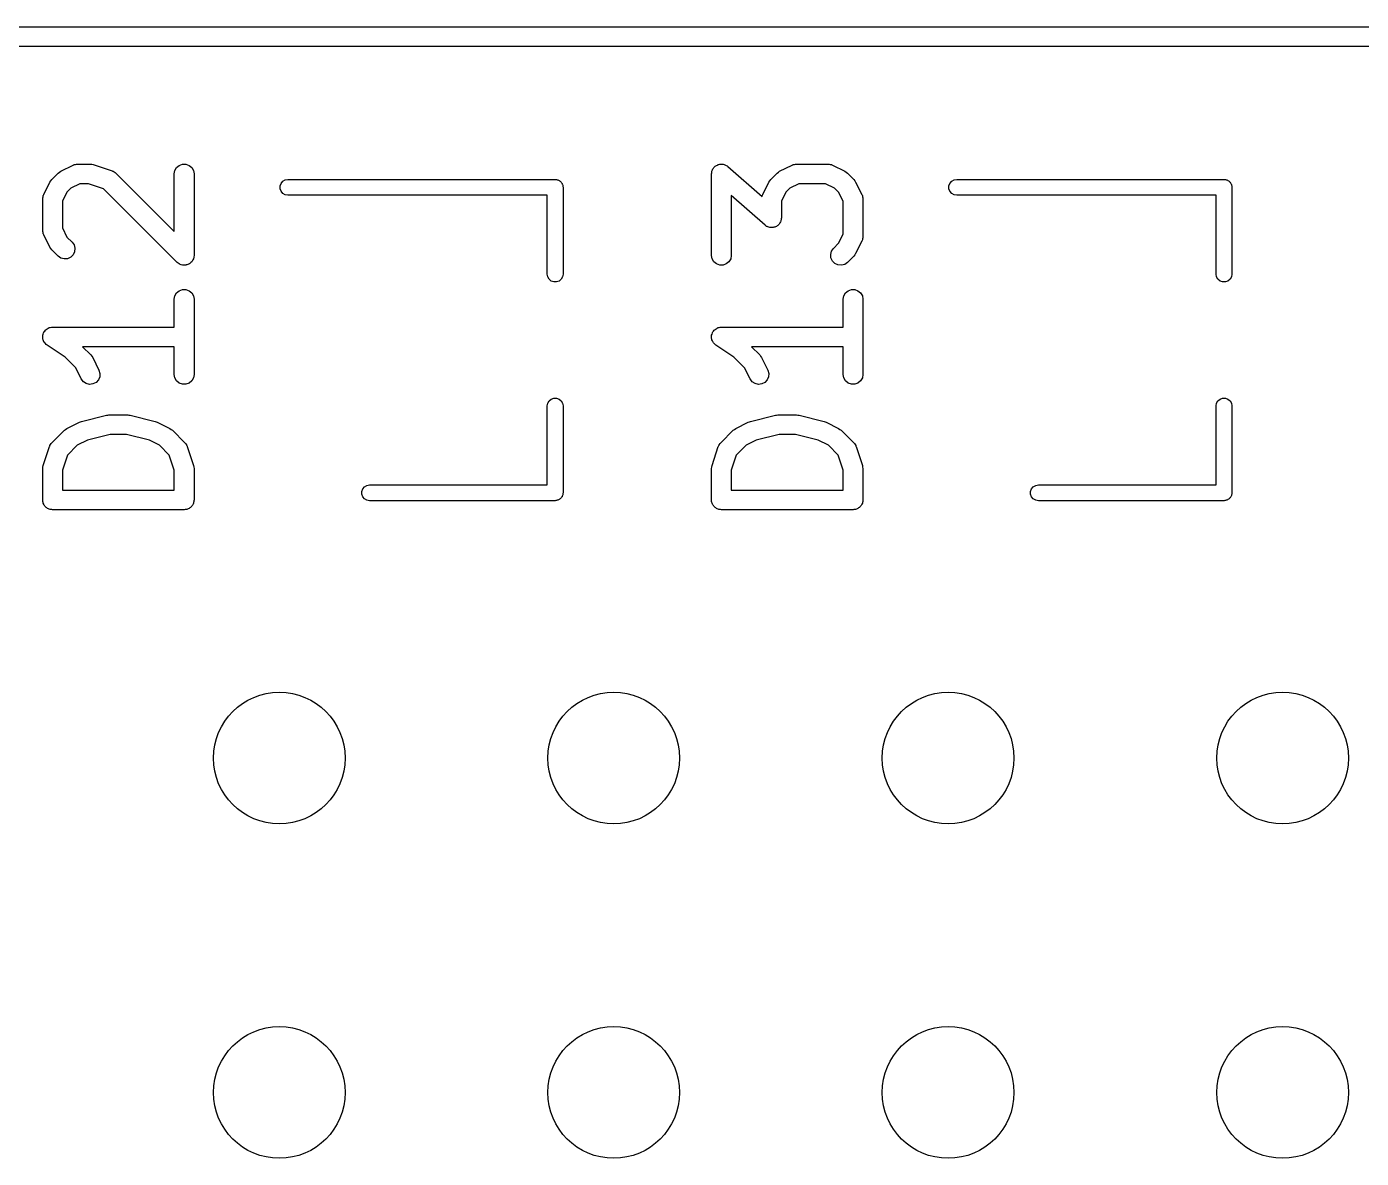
# Model space of a CAD drawing. Extents: x 25 to 125, y -131 to -25.
# Drawn here: x 88.79 to 98.93, y -33.52 to -24.93 of the extents above; entities that cross this region are included whole.
import ezdxf

# ---------------------------------------------------------------- set-up
doc = ezdxf.new("R2010")
doc.units = 0
doc.header["$MEASUREMENT"] = 0
doc.layers.add('BLACK', color=7, linetype='CONTINUOUS')

msp = doc.modelspace()

# ---------------------------------------------------------------- linework, layer by layer
at = {"layer": 'Black'}
for p, q in [((25, -24.925), (125, -24.925)), ((124.925, -25.075), (25.075, -25.075)), ((88.982, -26.0853), (89.0296, -26.0377)), ((89.0296, -26.0377), (89.0394, -26.0308)), ((89.0394, -26.0308), (89.0491, -26.0236)), ((89.0491, -26.0236), (89.1443, -25.976)), ((89.1443, -25.976), (89.1485, -25.9748)), ((89.1485, -25.9748), (89.1522, -25.9726)), ((89.1522, -25.9726), (89.1609, -25.9711)), ((89.1609, -25.9711), (89.1693, -25.9686)), ((89.1693, -25.9686), (89.1736, -25.9688)), ((89.1736, -25.9688), (89.1779, -25.9681)), ((89.1779, -25.9681), (89.2731, -25.9681)), ((89.2731, -25.9681), (89.2849, -25.9702)), ((89.2849, -25.9702), (89.2968, -25.9719)), ((89.2968, -25.9719), (89.4397, -26.0196)), ((89.4397, -26.0196), (89.4435, -26.0216)), ((89.4435, -26.0216), (89.4476, -26.0227)), ((89.4476, -26.0227), (89.4548, -26.0278)), ((89.4548, -26.0278), (89.4626, -26.032)), ((89.4626, -26.032), (89.4654, -26.0352)), ((89.4654, -26.0352), (89.469, -26.0377)), ((89.469, -26.0377), (89.9124, -26.4811)), ((89.9124, -26.0431), (89.9169, -26.0174)), ((89.9124, -26.4811), (89.9124, -26.0431)), ((89.9169, -26.0174), (89.9299, -25.9949)), ((89.9299, -25.9949), (89.9499, -25.9781)), ((89.9499, -25.9781), (89.9744, -25.9692)), ((89.9744, -25.9692), (90.0004, -25.9692)), ((90.0004, -25.9692), (90.0249, -25.9781)), ((90.0249, -25.9781), (90.0448, -25.9949)), ((90.0448, -25.9949), (90.0579, -26.0174)), ((90.0579, -26.0174), (90.0624, -26.0431)), ((90.0624, -26.0431), (90.0624, -26.6621)), ((93.9924, -26.0431), (93.9937, -26.0359)), ((93.9924, -26.6621), (93.9924, -26.0431)), ((93.9937, -26.0359), (93.9938, -26.0285)), ((93.9938, -26.0285), (93.9959, -26.0231)), ((93.9959, -26.0231), (93.9969, -26.0174)), ((93.9969, -26.0174), (94.0006, -26.0111)), ((94.0006, -26.0111), (94.0032, -26.0043)), ((94.0032, -26.0043), (94.007, -25.9999)), ((94.007, -25.9999), (94.0099, -25.9949)), ((94.0099, -25.9949), (94.0155, -25.9902)), ((94.0155, -25.9902), (94.0204, -25.9847)), ((94.0204, -25.9847), (94.0254, -25.9819)), ((94.0254, -25.9819), (94.0299, -25.9781)), ((94.0299, -25.9781), (94.0368, -25.9756)), ((94.0368, -25.9756), (94.0432, -25.9721)), ((94.0432, -25.9721), (94.0489, -25.9712)), ((94.0489, -25.9712), (94.0544, -25.9692)), ((94.0544, -25.9692), (94.0617, -25.9692)), ((94.0617, -25.9692), (94.0689, -25.9681)), ((94.0689, -25.9681), (94.0746, -25.9692)), ((94.0746, -25.9692), (94.0804, -25.9692)), ((94.0804, -25.9692), (94.0873, -25.9717)), ((94.0873, -25.9717), (94.0945, -25.9732)), ((94.0945, -25.9732), (94.0994, -25.9762)), ((94.0994, -25.9762), (94.1049, -25.9781)), ((94.1049, -25.9781), (94.1105, -25.9829)), ((94.1105, -25.9829), (94.1168, -25.9867)), ((94.1168, -25.9867), (94.3768, -26.2141)), ((94.4429, -26.0853), (94.4905, -26.0377)), ((94.4905, -26.0377), (94.5004, -26.0308)), ((94.5004, -26.0308), (94.51, -26.0236)), ((94.51, -26.0236), (94.6053, -25.976)), ((94.6053, -25.976), (94.6094, -25.9748)), ((94.6094, -25.9748), (94.6132, -25.9726)), ((94.6132, -25.9726), (94.6218, -25.9711)), ((94.6218, -25.9711), (94.6302, -25.9686)), ((94.6302, -25.9686), (94.6346, -25.9688)), ((94.6346, -25.9688), (94.6388, -25.9681)), ((94.6388, -25.9681), (94.8769, -25.9681)), ((94.8769, -25.9681), (94.8812, -25.9688)), ((94.8812, -25.9688), (94.8855, -25.9686)), ((94.8855, -25.9686), (94.8939, -25.9711)), ((94.8939, -25.9711), (94.9026, -25.9726)), ((94.9026, -25.9726), (94.9063, -25.9748)), ((94.9063, -25.9748), (94.9104, -25.976)), ((94.9104, -25.976), (95.0057, -26.0236)), ((95.0057, -26.0236), (95.0153, -26.0308)), ((95.0153, -26.0308), (95.0252, -26.0377)), ((95.0252, -26.0377), (95.0728, -26.0853)), ((88.9203, -26.2), (88.9679, -26.1048)), ((88.9679, -26.1048), (88.9751, -26.0951)), ((88.9751, -26.0951), (88.982, -26.0853)), ((89.127, -26.1524), (89.0966, -26.1828)), ((89.1956, -26.1181), (89.127, -26.1524)), ((89.2609, -26.1181), (89.1956, -26.1181)), ((89.3754, -26.1563), (89.2609, -26.1181)), ((90.7159, -26.1346), (90.723, -26.115)), ((90.7159, -26.1554), (90.7159, -26.1346)), ((90.723, -26.115), (90.7364, -26.099)), ((90.7364, -26.099), (90.7545, -26.0886)), ((90.7545, -26.0886), (90.775, -26.085)), ((90.775, -26.085), (92.805, -26.085)), ((92.805, -26.085), (92.8102, -26.0859)), ((92.8102, -26.0859), (92.8154, -26.0859)), ((92.8154, -26.0859), (92.8203, -26.0877)), ((92.8203, -26.0877), (92.8255, -26.0886)), ((92.8255, -26.0886), (92.8301, -26.0912)), ((92.8301, -26.0912), (92.835, -26.093)), ((92.835, -26.093), (92.839, -26.0964)), ((92.839, -26.0964), (92.8436, -26.099)), ((92.8436, -26.099), (92.8469, -26.1031)), ((92.8469, -26.1031), (92.851, -26.1064)), ((92.851, -26.1064), (92.8536, -26.111)), ((92.8536, -26.111), (92.857, -26.115)), ((92.857, -26.115), (92.8588, -26.1199)), ((92.8588, -26.1199), (92.8614, -26.1245)), ((92.8614, -26.1245), (92.8623, -26.1297)), ((92.8623, -26.1297), (92.8641, -26.1346)), ((92.8641, -26.1346), (92.8641, -26.1398)), ((92.8641, -26.1398), (92.865, -26.145)), ((92.865, -26.145), (92.865, -26.805)), ((94.3813, -26.2), (94.4289, -26.1048)), ((94.4289, -26.1048), (94.436, -26.0951)), ((94.436, -26.0951), (94.4429, -26.0853)), ((94.588, -26.1524), (94.5576, -26.1828)), ((94.6565, -26.1181), (94.588, -26.1524)), ((94.8592, -26.1181), (94.6565, -26.1181)), ((94.9277, -26.1524), (94.8592, -26.1181)), ((94.9581, -26.1828), (94.9277, -26.1524)), ((95.0728, -26.0853), (95.0797, -26.0951)), ((95.0797, -26.0951), (95.0868, -26.1048)), ((95.0868, -26.1048), (95.1345, -26.2)), ((95.7959, -26.1346), (95.803, -26.115)), ((95.7959, -26.1554), (95.7959, -26.1346)), ((95.803, -26.115), (95.8164, -26.099)), ((95.8164, -26.099), (95.8345, -26.0886)), ((95.8345, -26.0886), (95.855, -26.085)), ((95.855, -26.085), (97.885, -26.085)), ((97.885, -26.085), (97.8902, -26.0859)), ((97.8902, -26.0859), (97.8954, -26.0859)), ((97.8954, -26.0859), (97.9003, -26.0877)), ((97.9003, -26.0877), (97.9055, -26.0886)), ((97.9055, -26.0886), (97.9101, -26.0912)), ((97.9101, -26.0912), (97.915, -26.093)), ((97.915, -26.093), (97.919, -26.0964)), ((97.919, -26.0964), (97.9236, -26.099)), ((97.9236, -26.099), (97.9269, -26.1031)), ((97.9269, -26.1031), (97.931, -26.1064)), ((97.931, -26.1064), (97.9336, -26.111)), ((97.9336, -26.111), (97.937, -26.115)), ((97.937, -26.115), (97.9388, -26.1199)), ((97.9388, -26.1199), (97.9414, -26.1245)), ((97.9414, -26.1245), (97.9423, -26.1297)), ((97.9423, -26.1297), (97.9441, -26.1346)), ((97.9441, -26.1346), (97.9441, -26.1398)), ((97.9441, -26.1398), (97.945, -26.145)), ((97.945, -26.145), (97.945, -26.805)), ((88.9124, -26.2336), (88.9131, -26.2293)), ((88.9124, -26.4717), (88.9124, -26.2336)), ((88.9129, -26.225), (88.9154, -26.2166)), ((88.9131, -26.2293), (88.9129, -26.225)), ((88.9154, -26.2166), (88.9169, -26.2079)), ((88.9169, -26.2079), (88.9191, -26.2042)), ((88.9191, -26.2042), (88.9203, -26.2)), ((89.0966, -26.1828), (89.0624, -26.2513)), ((89.0624, -26.2513), (89.0624, -26.454)), ((89.9343, -26.7152), (89.3754, -26.1563)), ((90.723, -26.175), (90.7159, -26.1554)), ((90.7364, -26.191), (90.723, -26.175)), ((90.7545, -26.2014), (90.7364, -26.191)), ((90.775, -26.205), (90.7545, -26.2014)), ((92.745, -26.205), (90.775, -26.205)), ((92.745, -26.805), (92.745, -26.205)), ((94.3989, -26.4329), (94.1424, -26.2084)), ((94.1424, -26.2084), (94.1424, -26.6621)), ((94.3768, -26.2141), (94.3779, -26.2079)), ((94.3779, -26.2079), (94.38, -26.2042)), ((94.38, -26.2042), (94.3813, -26.2)), ((94.5576, -26.1828), (94.5233, -26.2513)), ((94.5233, -26.2513), (94.5233, -26.3764)), ((94.9924, -26.2513), (94.9581, -26.1828)), ((94.9924, -26.5016), (94.9924, -26.2513)), ((95.1345, -26.2), (95.1357, -26.2042)), ((95.1357, -26.2042), (95.1379, -26.2079)), ((95.1379, -26.2079), (95.1394, -26.2166)), ((95.1394, -26.2166), (95.1419, -26.225)), ((95.1419, -26.225), (95.1416, -26.2293)), ((95.1416, -26.2293), (95.1424, -26.2336)), ((95.1424, -26.2336), (95.1424, -26.5193)), ((95.803, -26.175), (95.7959, -26.1554)), ((95.8164, -26.191), (95.803, -26.175)), ((95.8345, -26.2014), (95.8164, -26.191)), ((95.855, -26.205), (95.8345, -26.2014)), ((97.825, -26.205), (95.855, -26.205)), ((97.825, -26.805), (97.825, -26.205)), ((89.0624, -26.454), (89.0966, -26.5225)), ((94.4052, -26.4367), (94.3989, -26.4329)), ((94.4108, -26.4414), (94.4052, -26.4367)), ((94.4163, -26.4434), (94.4108, -26.4414)), ((94.4212, -26.4464), (94.4163, -26.4434)), ((94.4284, -26.4478), (94.4212, -26.4464)), ((94.4353, -26.4503), (94.4284, -26.4478)), ((94.4411, -26.4503), (94.4353, -26.4503)), ((94.4468, -26.4514), (94.4411, -26.4503)), ((94.454, -26.4503), (94.4468, -26.4514)), ((94.4614, -26.4503), (94.454, -26.4503)), ((94.4668, -26.4483), (94.4614, -26.4503)), ((94.4725, -26.4474), (94.4668, -26.4483)), ((94.4789, -26.4439), (94.4725, -26.4474)), ((94.4858, -26.4414), (94.4789, -26.4439)), ((94.4903, -26.4377), (94.4858, -26.4414)), ((94.4953, -26.4349), (94.4903, -26.4377)), ((94.5002, -26.4293), (94.4953, -26.4349)), ((94.5058, -26.4246), (94.5002, -26.4293)), ((94.5087, -26.4196), (94.5058, -26.4246)), ((94.5125, -26.4153), (94.5087, -26.4196)), ((94.5151, -26.4084), (94.5125, -26.4153)), ((94.5188, -26.4021), (94.5151, -26.4084)), ((94.5198, -26.3964), (94.5188, -26.4021)), ((94.5219, -26.391), (94.5198, -26.3964)), ((94.5221, -26.3836), (94.5219, -26.391)), ((94.5233, -26.3764), (94.5221, -26.3836)), ((88.9131, -26.4759), (88.9124, -26.4717)), ((88.9129, -26.4802), (88.9131, -26.4759)), ((88.9154, -26.4887), (88.9129, -26.4802)), ((88.9169, -26.4973), (88.9154, -26.4887)), ((88.9191, -26.5011), (88.9169, -26.4973)), ((88.9203, -26.5052), (88.9191, -26.5011)), ((88.9679, -26.6004), (88.9203, -26.5052)), ((89.0966, -26.5225), (89.1357, -26.5615)), ((94.9581, -26.5701), (94.9924, -26.5016)), ((95.1345, -26.5528), (95.0868, -26.6481)), ((95.1357, -26.5487), (95.1345, -26.5528)), ((95.1379, -26.5449), (95.1357, -26.5487)), ((95.1394, -26.5363), (95.1379, -26.5449)), ((95.1419, -26.5279), (95.1394, -26.5363)), ((95.1424, -26.5193), (95.1416, -26.5235)), ((95.1416, -26.5235), (95.1419, -26.5279)), ((88.9751, -26.6101), (88.9679, -26.6004)), ((88.982, -26.6199), (88.9751, -26.6101)), ((89.0296, -26.6676), (88.982, -26.6199)), ((89.1441, -26.6575), (89.1256, -26.676)), ((89.1357, -26.5615), (89.1506, -26.5828)), ((89.1551, -26.6339), (89.1441, -26.6575)), ((89.1506, -26.5828), (89.1573, -26.608)), ((89.1573, -26.608), (89.1551, -26.6339)), ((94.8974, -26.6556), (94.9042, -26.6304)), ((94.8997, -26.6816), (94.8974, -26.6556)), ((94.9042, -26.6304), (94.9191, -26.6091)), ((94.9191, -26.6091), (94.9581, -26.5701)), ((95.0797, -26.6577), (95.0728, -26.6676)), ((95.0868, -26.6481), (95.0797, -26.6577)), ((89.0509, -26.6825), (89.0296, -26.6676)), ((89.0761, -26.6892), (89.0509, -26.6825)), ((89.102, -26.687), (89.0761, -26.6892)), ((89.1256, -26.676), (89.102, -26.687)), ((89.9424, -26.7208), (89.9343, -26.7152)), ((89.9499, -26.7271), (89.9424, -26.7208)), ((89.953, -26.7282), (89.9499, -26.7271)), ((89.9557, -26.7301), (89.953, -26.7282)), ((89.9652, -26.7327), (89.9557, -26.7301)), ((89.9744, -26.736), (89.9652, -26.7327)), ((89.9777, -26.736), (89.9744, -26.736)), ((89.9808, -26.7369), (89.9777, -26.736)), ((89.9906, -26.736), (89.9808, -26.7369)), ((90.0004, -26.736), (89.9906, -26.736)), ((90.0035, -26.7349), (90.0004, -26.736)), ((90.0068, -26.7346), (90.0035, -26.7349)), ((90.0157, -26.7304), (90.0068, -26.7346)), ((90.0249, -26.7271), (90.0157, -26.7304)), ((90.0274, -26.725), (90.0249, -26.7271)), ((90.0304, -26.7236), (90.0274, -26.725)), ((90.0373, -26.7166), (90.0304, -26.7236)), ((90.0448, -26.7104), (90.0373, -26.7166)), ((90.0465, -26.7075), (90.0448, -26.7104)), ((90.0488, -26.7052), (90.0465, -26.7075)), ((90.053, -26.6963), (90.0488, -26.7052)), ((90.0579, -26.6878), (90.053, -26.6963)), ((90.0584, -26.6845), (90.0579, -26.6878)), ((90.0598, -26.6816), (90.0584, -26.6845)), ((90.0607, -26.6718), (90.0598, -26.6816)), ((90.0624, -26.6621), (90.0607, -26.6718)), ((93.9969, -26.6878), (93.9924, -26.6621)), ((94.0099, -26.7104), (93.9969, -26.6878)), ((94.0299, -26.7271), (94.0099, -26.7104)), ((94.0544, -26.736), (94.0299, -26.7271)), ((94.0804, -26.736), (94.0544, -26.736)), ((94.1049, -26.7271), (94.0804, -26.736)), ((94.1248, -26.7104), (94.1049, -26.7271)), ((94.1379, -26.6878), (94.1248, -26.7104)), ((94.1424, -26.6621), (94.1379, -26.6878)), ((94.9107, -26.7052), (94.8997, -26.6816)), ((94.9291, -26.7236), (94.9107, -26.7052)), ((94.9527, -26.7346), (94.9291, -26.7236)), ((94.9787, -26.7369), (94.9527, -26.7346)), ((95.0038, -26.7301), (94.9787, -26.7369)), ((95.0252, -26.7152), (95.0038, -26.7301)), ((95.0728, -26.6676), (95.0252, -26.7152)), ((92.7486, -26.8255), (92.745, -26.805)), ((92.759, -26.8436), (92.7486, -26.8255)), ((92.775, -26.857), (92.759, -26.8436)), ((92.7946, -26.8641), (92.775, -26.857)), ((92.835, -26.857), (92.8154, -26.8641)), ((92.851, -26.8436), (92.835, -26.857)), ((92.8614, -26.8255), (92.851, -26.8436)), ((92.865, -26.805), (92.8614, -26.8255)), ((97.8286, -26.8255), (97.825, -26.805)), ((97.839, -26.8436), (97.8286, -26.8255)), ((97.855, -26.857), (97.839, -26.8436)), ((97.8746, -26.8641), (97.855, -26.857)), ((97.915, -26.857), (97.8954, -26.8641)), ((97.931, -26.8436), (97.915, -26.857)), ((97.9414, -26.8255), (97.931, -26.8436)), ((97.945, -26.805), (97.9414, -26.8255)), ((89.9169, -26.9698), (89.9299, -26.9473)), ((89.9299, -26.9473), (89.9499, -26.9305)), ((89.9499, -26.9305), (89.9744, -26.9216)), ((89.9744, -26.9216), (90.0004, -26.9216)), ((90.0004, -26.9216), (90.0249, -26.9305)), ((90.0249, -26.9305), (90.0448, -26.9473)), ((90.0448, -26.9473), (90.0579, -26.9698)), ((92.8154, -26.8641), (92.7946, -26.8641)), ((94.9969, -26.9698), (95.0099, -26.9473)), ((95.0099, -26.9473), (95.0299, -26.9305)), ((95.0299, -26.9305), (95.0544, -26.9216)), ((95.0544, -26.9216), (95.0804, -26.9216)), ((95.0804, -26.9216), (95.1049, -26.9305)), ((95.1049, -26.9305), (95.1248, -26.9473)), ((95.1248, -26.9473), (95.1379, -26.9698)), ((97.8954, -26.8641), (97.8746, -26.8641)), ((89.9124, -26.9955), (89.9169, -26.9698)), ((89.9124, -27.2062), (89.9124, -26.9955)), ((90.0579, -26.9698), (90.0624, -26.9955)), ((90.0624, -26.9955), (90.0624, -27.5669)), ((94.9924, -26.9955), (94.9969, -26.9698)), ((94.9924, -27.2062), (94.9924, -26.9955)), ((95.1379, -26.9698), (95.1424, -26.9955)), ((95.1424, -26.9955), (95.1424, -27.5669)), ((88.9135, -27.2682), (88.9166, -27.2598)), ((88.9166, -27.2598), (88.9187, -27.2511)), ((88.9187, -27.2511), (88.921, -27.2476)), ((88.921, -27.2476), (88.9224, -27.2437)), ((88.9224, -27.2437), (88.9282, -27.2368)), ((88.9282, -27.2368), (88.9331, -27.2294)), ((88.9331, -27.2294), (88.9365, -27.2269)), ((88.9365, -27.2269), (88.9392, -27.2237)), ((88.9392, -27.2237), (88.9469, -27.2193)), ((88.9469, -27.2193), (88.9541, -27.214)), ((88.9541, -27.214), (88.9581, -27.2128)), ((88.9581, -27.2128), (88.9617, -27.2107)), ((88.9617, -27.2107), (88.9705, -27.2092)), ((88.9705, -27.2092), (88.9791, -27.2066)), ((88.9791, -27.2066), (88.9833, -27.2069)), ((88.9833, -27.2069), (88.9874, -27.2062)), ((88.9874, -27.2062), (89.9124, -27.2062)), ((93.9935, -27.2682), (93.9966, -27.2598)), ((93.9966, -27.2598), (93.9987, -27.2511)), ((93.9987, -27.2511), (94.001, -27.2476)), ((94.001, -27.2476), (94.0024, -27.2437)), ((94.0024, -27.2437), (94.0082, -27.2368)), ((94.0082, -27.2368), (94.0131, -27.2294)), ((94.0131, -27.2294), (94.0165, -27.2269)), ((94.0165, -27.2269), (94.0192, -27.2237)), ((94.0192, -27.2237), (94.0269, -27.2193)), ((94.0269, -27.2193), (94.0341, -27.214)), ((94.0341, -27.214), (94.0381, -27.2128)), ((94.0381, -27.2128), (94.0417, -27.2107)), ((94.0417, -27.2107), (94.0505, -27.2092)), ((94.0505, -27.2092), (94.0591, -27.2066)), ((94.0591, -27.2066), (94.0633, -27.2069)), ((94.0633, -27.2069), (94.0674, -27.2062)), ((94.0674, -27.2062), (94.9924, -27.2062)), ((88.9125, -27.2764), (88.9135, -27.2723)), ((88.9135, -27.2853), (88.9125, -27.2764)), ((88.9135, -27.2723), (88.9135, -27.2682)), ((88.9135, -27.2942), (88.9135, -27.2853)), ((88.9149, -27.2981), (88.9135, -27.2942)), ((88.9154, -27.3023), (88.9149, -27.2981)), ((88.9194, -27.3103), (88.9154, -27.3023)), ((88.9224, -27.3187), (88.9194, -27.3103)), ((88.9251, -27.3219), (88.9224, -27.3187)), ((88.9269, -27.3256), (88.9251, -27.3219)), ((88.9334, -27.3318), (88.9269, -27.3256)), ((88.9392, -27.3386), (88.9334, -27.3318)), ((88.9428, -27.3407), (88.9392, -27.3386)), ((88.9458, -27.3436), (88.9428, -27.3407)), ((89.0825, -27.4347), (88.9458, -27.3436)), ((89.9124, -27.3562), (89.2161, -27.3562)), ((89.2161, -27.3562), (89.2785, -27.4186)), ((89.9124, -27.5669), (89.9124, -27.3562)), ((93.9925, -27.2764), (93.9935, -27.2723)), ((93.9935, -27.2853), (93.9925, -27.2764)), ((93.9935, -27.2723), (93.9935, -27.2682)), ((93.9935, -27.2942), (93.9935, -27.2853)), ((93.9949, -27.2981), (93.9935, -27.2942)), ((93.9954, -27.3023), (93.9949, -27.2981)), ((93.9994, -27.3103), (93.9954, -27.3023)), ((94.0024, -27.3187), (93.9994, -27.3103)), ((94.0051, -27.3219), (94.0024, -27.3187)), ((94.0069, -27.3256), (94.0051, -27.3219)), ((94.0134, -27.3318), (94.0069, -27.3256)), ((94.0192, -27.3386), (94.0134, -27.3318)), ((94.0228, -27.3407), (94.0192, -27.3386)), ((94.0258, -27.3436), (94.0228, -27.3407)), ((94.1625, -27.4347), (94.0258, -27.3436)), ((94.9924, -27.3562), (94.2961, -27.3562)), ((94.2961, -27.3562), (94.3585, -27.4186)), ((94.9924, -27.5669), (94.9924, -27.3562)), ((89.1638, -27.5161), (89.0825, -27.4347)), ((89.2785, -27.4186), (89.2854, -27.4285)), ((89.2854, -27.4285), (89.2926, -27.4381)), ((89.2926, -27.4381), (89.3402, -27.5334)), ((94.2438, -27.5161), (94.1625, -27.4347)), ((94.3585, -27.4186), (94.3654, -27.4285)), ((94.3654, -27.4285), (94.3726, -27.4381)), ((94.3726, -27.4381), (94.4202, -27.5334)), ((89.206, -27.6004), (89.1638, -27.5161)), ((89.3402, -27.5334), (89.3476, -27.5583)), ((89.3476, -27.5583), (89.346, -27.5843)), ((89.9169, -27.5926), (89.9124, -27.5669)), ((90.0624, -27.5669), (90.0579, -27.5926)), ((94.286, -27.6004), (94.2438, -27.5161)), ((94.4202, -27.5334), (94.4276, -27.5583)), ((94.4276, -27.5583), (94.426, -27.5843)), ((94.9969, -27.5926), (94.9924, -27.5669)), ((95.1424, -27.5669), (95.1379, -27.5926)), ((89.2215, -27.6214), (89.206, -27.6004)), ((89.2433, -27.6357), (89.2215, -27.6214)), ((89.2686, -27.6418), (89.2433, -27.6357)), ((89.2945, -27.6388), (89.2686, -27.6418)), ((89.3178, -27.6271), (89.2945, -27.6388)), ((89.3357, -27.6082), (89.3178, -27.6271)), ((89.346, -27.5843), (89.3357, -27.6082)), ((89.9299, -27.6151), (89.9169, -27.5926)), ((89.9499, -27.6319), (89.9299, -27.6151)), ((89.9744, -27.6408), (89.9499, -27.6319)), ((90.0004, -27.6408), (89.9744, -27.6408)), ((90.0249, -27.6319), (90.0004, -27.6408)), ((90.0448, -27.6151), (90.0249, -27.6319)), ((90.0579, -27.5926), (90.0448, -27.6151)), ((94.3015, -27.6214), (94.286, -27.6004)), ((94.3233, -27.6357), (94.3015, -27.6214)), ((94.3486, -27.6418), (94.3233, -27.6357)), ((94.3745, -27.6388), (94.3486, -27.6418)), ((94.3978, -27.6271), (94.3745, -27.6388)), ((94.4157, -27.6082), (94.3978, -27.6271)), ((94.426, -27.5843), (94.4157, -27.6082)), ((95.0099, -27.6151), (94.9969, -27.5926)), ((95.0299, -27.6319), (95.0099, -27.6151)), ((95.0544, -27.6408), (95.0299, -27.6319)), ((95.0804, -27.6408), (95.0544, -27.6408)), ((95.1049, -27.6319), (95.0804, -27.6408)), ((95.1248, -27.6151), (95.1049, -27.6319)), ((95.1379, -27.5926), (95.1248, -27.6151)), ((92.7486, -27.7845), (92.759, -27.7664)), ((92.759, -27.7664), (92.775, -27.753)), ((92.775, -27.753), (92.7946, -27.7459)), ((92.7946, -27.7459), (92.8154, -27.7459)), ((92.8154, -27.7459), (92.835, -27.753)), ((92.835, -27.753), (92.851, -27.7664)), ((92.851, -27.7664), (92.8614, -27.7845)), ((97.8286, -27.7845), (97.839, -27.7664)), ((97.839, -27.7664), (97.855, -27.753)), ((97.855, -27.753), (97.8746, -27.7459)), ((97.8746, -27.7459), (97.8954, -27.7459)), ((97.8954, -27.7459), (97.915, -27.753)), ((97.915, -27.753), (97.931, -27.7664)), ((97.931, -27.7664), (97.9414, -27.7845)), ((89.2073, -27.9227), (89.3978, -27.8751)), ((89.3978, -27.8751), (89.4069, -27.8744)), ((89.4069, -27.8744), (89.416, -27.8729)), ((89.416, -27.8729), (89.5588, -27.8729)), ((89.5588, -27.8729), (89.5678, -27.8744)), ((89.5678, -27.8744), (89.577, -27.8751)), ((89.577, -27.8751), (89.7675, -27.9227)), ((92.745, -27.805), (92.7486, -27.7845)), ((92.745, -28.405), (92.745, -27.805)), ((92.8614, -27.7845), (92.865, -27.805)), ((92.865, -27.805), (92.865, -28.465)), ((94.2873, -27.9227), (94.4778, -27.8751)), ((94.4778, -27.8751), (94.4869, -27.8744)), ((94.4869, -27.8744), (94.496, -27.8729)), ((94.496, -27.8729), (94.6388, -27.8729)), ((94.6388, -27.8729), (94.6478, -27.8744)), ((94.6478, -27.8744), (94.657, -27.8751)), ((94.657, -27.8751), (94.8475, -27.9227)), ((97.825, -27.805), (97.8286, -27.7845)), ((97.825, -28.405), (97.825, -27.805)), ((97.9414, -27.7845), (97.945, -27.805)), ((97.945, -27.805), (97.945, -28.465)), ((89.087, -27.9832), (89.0967, -27.976)), ((89.0967, -27.976), (89.1919, -27.9284)), ((89.1919, -27.9284), (89.1998, -27.9261)), ((89.1998, -27.9261), (89.2073, -27.9227)), ((89.7675, -27.9227), (89.775, -27.9261)), ((89.775, -27.9261), (89.7828, -27.9284)), ((89.7828, -27.9284), (89.8781, -27.976)), ((89.8781, -27.976), (89.8877, -27.9832)), ((94.167, -27.9832), (94.1767, -27.976)), ((94.1767, -27.976), (94.2719, -27.9284)), ((94.2719, -27.9284), (94.2798, -27.9261)), ((94.2798, -27.9261), (94.2873, -27.9227)), ((94.8475, -27.9227), (94.855, -27.9261)), ((94.855, -27.9261), (94.8628, -27.9284)), ((94.8628, -27.9284), (94.9581, -27.976)), ((94.9581, -27.976), (94.9677, -27.9832)), ((88.982, -28.0853), (89.0772, -27.9901)), ((89.0772, -27.9901), (89.087, -27.9832)), ((89.2517, -28.0662), (89.1747, -28.1047)), ((89.4252, -28.0229), (89.2517, -28.0662)), ((89.5496, -28.0229), (89.4252, -28.0229)), ((89.7231, -28.0662), (89.5496, -28.0229)), ((89.8001, -28.1047), (89.7231, -28.0662)), ((89.8877, -27.9832), (89.8976, -27.9901)), ((89.8976, -27.9901), (89.9928, -28.0853)), ((94.062, -28.0853), (94.1572, -27.9901)), ((94.1572, -27.9901), (94.167, -27.9832)), ((94.3317, -28.0662), (94.2547, -28.1047)), ((94.5052, -28.0229), (94.3317, -28.0662)), ((94.6296, -28.0229), (94.5052, -28.0229)), ((94.8031, -28.0662), (94.6296, -28.0229)), ((94.8801, -28.1047), (94.8031, -28.0662)), ((94.9677, -27.9832), (94.9776, -27.9901)), ((94.9776, -27.9901), (95.0728, -28.0853)), ((88.9162, -28.2575), (88.9638, -28.1146)), ((88.9638, -28.1146), (88.9659, -28.1108)), ((88.9659, -28.1108), (88.967, -28.1066)), ((88.967, -28.1066), (88.9721, -28.0994)), ((88.9721, -28.0994), (88.9763, -28.0917)), ((88.9763, -28.0917), (88.9795, -28.0888)), ((88.9795, -28.0888), (88.982, -28.0853)), ((89.1006, -28.1788), (89.0624, -28.2934)), ((89.1747, -28.1047), (89.1006, -28.1788)), ((89.8742, -28.1788), (89.8001, -28.1047)), ((89.9124, -28.2934), (89.8742, -28.1788)), ((89.9928, -28.0853), (89.9953, -28.0888)), ((89.9953, -28.0888), (89.9985, -28.0917)), ((89.9985, -28.0917), (90.0027, -28.0994)), ((90.0027, -28.0994), (90.0077, -28.1066)), ((90.0077, -28.1066), (90.0089, -28.1108)), ((90.0089, -28.1108), (90.0109, -28.1146)), ((90.0109, -28.1146), (90.0585, -28.2575)), ((93.9962, -28.2575), (94.0438, -28.1146)), ((94.0438, -28.1146), (94.0459, -28.1108)), ((94.0459, -28.1108), (94.047, -28.1066)), ((94.047, -28.1066), (94.0521, -28.0994)), ((94.0521, -28.0994), (94.0563, -28.0917)), ((94.0563, -28.0917), (94.0595, -28.0888)), ((94.0595, -28.0888), (94.062, -28.0853)), ((94.1806, -28.1788), (94.1424, -28.2934)), ((94.2547, -28.1047), (94.1806, -28.1788)), ((94.9542, -28.1788), (94.8801, -28.1047)), ((94.9924, -28.2934), (94.9542, -28.1788)), ((95.0728, -28.0853), (95.0753, -28.0888)), ((95.0753, -28.0888), (95.0785, -28.0917)), ((95.0785, -28.0917), (95.0827, -28.0994)), ((95.0827, -28.0994), (95.0877, -28.1066)), ((95.0877, -28.1066), (95.0889, -28.1108)), ((95.0889, -28.1108), (95.0909, -28.1146)), ((95.0909, -28.1146), (95.1385, -28.2575)), ((88.9124, -28.2812), (88.9145, -28.2693)), ((88.9145, -28.2693), (88.9162, -28.2575)), ((90.0585, -28.2575), (90.0603, -28.2693)), ((90.0603, -28.2693), (90.0624, -28.2812)), ((93.9924, -28.2812), (93.9945, -28.2693)), ((93.9945, -28.2693), (93.9962, -28.2575)), ((95.1385, -28.2575), (95.1403, -28.2693)), ((95.1403, -28.2693), (95.1424, -28.2812)), ((88.9124, -28.5193), (88.9124, -28.2812)), ((89.0624, -28.2934), (89.0624, -28.4443)), ((89.9124, -28.4443), (89.9124, -28.2934)), ((90.0624, -28.2812), (90.0624, -28.5193)), ((93.9924, -28.5193), (93.9924, -28.2812)), ((94.1424, -28.2934), (94.1424, -28.4443)), ((94.9924, -28.4443), (94.9924, -28.2934)), ((95.1424, -28.2812), (95.1424, -28.5193)), ((89.0624, -28.4443), (89.9124, -28.4443)), ((91.3359, -28.4546), (91.343, -28.435)), ((91.3359, -28.4754), (91.3359, -28.4546)), ((91.343, -28.495), (91.3359, -28.4754)), ((91.343, -28.435), (91.3564, -28.419)), ((91.3564, -28.419), (91.3745, -28.4086)), ((91.3745, -28.4086), (91.395, -28.405)), ((91.395, -28.405), (92.745, -28.405)), ((92.8623, -28.4803), (92.8614, -28.4855)), ((92.8641, -28.4754), (92.8623, -28.4803)), ((92.865, -28.465), (92.8641, -28.4702)), ((92.8641, -28.4702), (92.8641, -28.4754)), ((94.1424, -28.4443), (94.9924, -28.4443)), ((96.4159, -28.4546), (96.423, -28.435)), ((96.4159, -28.4754), (96.4159, -28.4546)), ((96.423, -28.495), (96.4159, -28.4754)), ((96.423, -28.435), (96.4364, -28.419)), ((96.4364, -28.419), (96.4545, -28.4086)), ((96.4545, -28.4086), (96.475, -28.405)), ((96.475, -28.405), (97.825, -28.405)), ((97.9423, -28.4803), (97.9414, -28.4855)), ((97.9441, -28.4754), (97.9423, -28.4803)), ((97.945, -28.465), (97.9441, -28.4702)), ((97.9441, -28.4702), (97.9441, -28.4754)), ((88.9135, -28.5257), (88.9124, -28.5193)), ((88.9135, -28.5323), (88.9135, -28.5257)), ((88.9158, -28.5385), (88.9135, -28.5323)), ((88.9169, -28.5449), (88.9158, -28.5385)), ((88.9202, -28.5506), (88.9169, -28.5449)), ((88.9224, -28.5568), (88.9202, -28.5506)), ((88.9266, -28.5618), (88.9224, -28.5568)), ((88.9299, -28.5675), (88.9266, -28.5618)), ((88.935, -28.5717), (88.9299, -28.5675)), ((88.9392, -28.5767), (88.935, -28.5717)), ((88.9449, -28.58), (88.9392, -28.5767)), ((88.9499, -28.5842), (88.9449, -28.58)), ((88.956, -28.5865), (88.9499, -28.5842)), ((90.0249, -28.5842), (90.0187, -28.5865)), ((90.0299, -28.58), (90.0249, -28.5842)), ((90.0356, -28.5767), (90.0299, -28.58)), ((90.0398, -28.5717), (90.0356, -28.5767)), ((90.0448, -28.5675), (90.0398, -28.5717)), ((90.0481, -28.5618), (90.0448, -28.5675)), ((90.0523, -28.5568), (90.0481, -28.5618)), ((90.0546, -28.5506), (90.0523, -28.5568)), ((90.0579, -28.5449), (90.0546, -28.5506)), ((90.059, -28.5385), (90.0579, -28.5449)), ((90.0612, -28.5323), (90.059, -28.5385)), ((90.0624, -28.5193), (90.0612, -28.5257)), ((90.0612, -28.5257), (90.0612, -28.5323)), ((91.3564, -28.511), (91.343, -28.495)), ((91.3745, -28.5214), (91.3564, -28.511)), ((91.395, -28.525), (91.3745, -28.5214)), ((92.805, -28.525), (91.395, -28.525)), ((92.8102, -28.5241), (92.805, -28.525)), ((92.8154, -28.5241), (92.8102, -28.5241)), ((92.8203, -28.5223), (92.8154, -28.5241)), ((92.8255, -28.5214), (92.8203, -28.5223)), ((92.8301, -28.5188), (92.8255, -28.5214)), ((92.835, -28.517), (92.8301, -28.5188)), ((92.839, -28.5136), (92.835, -28.517)), ((92.8436, -28.511), (92.839, -28.5136)), ((92.8469, -28.5069), (92.8436, -28.511)), ((92.851, -28.5036), (92.8469, -28.5069)), ((92.8536, -28.499), (92.851, -28.5036)), ((92.857, -28.495), (92.8536, -28.499)), ((92.8588, -28.4901), (92.857, -28.495)), ((92.8614, -28.4855), (92.8588, -28.4901)), ((93.9935, -28.5257), (93.9924, -28.5193)), ((93.9935, -28.5323), (93.9935, -28.5257)), ((93.9958, -28.5385), (93.9935, -28.5323)), ((93.9969, -28.5449), (93.9958, -28.5385)), ((94.0002, -28.5506), (93.9969, -28.5449)), ((94.0024, -28.5568), (94.0002, -28.5506)), ((94.0066, -28.5618), (94.0024, -28.5568)), ((94.0099, -28.5675), (94.0066, -28.5618)), ((94.015, -28.5717), (94.0099, -28.5675)), ((94.0192, -28.5767), (94.015, -28.5717)), ((94.0249, -28.58), (94.0192, -28.5767)), ((94.0299, -28.5842), (94.0249, -28.58)), ((94.036, -28.5865), (94.0299, -28.5842)), ((95.1049, -28.5842), (95.0987, -28.5865)), ((95.1099, -28.58), (95.1049, -28.5842)), ((95.1156, -28.5767), (95.1099, -28.58)), ((95.1198, -28.5717), (95.1156, -28.5767)), ((95.1248, -28.5675), (95.1198, -28.5717)), ((95.1281, -28.5618), (95.1248, -28.5675)), ((95.1323, -28.5568), (95.1281, -28.5618)), ((95.1346, -28.5506), (95.1323, -28.5568)), ((95.1379, -28.5449), (95.1346, -28.5506)), ((95.139, -28.5385), (95.1379, -28.5449)), ((95.1412, -28.5323), (95.139, -28.5385)), ((95.1424, -28.5193), (95.1412, -28.5257)), ((95.1412, -28.5257), (95.1412, -28.5323)), ((96.4364, -28.511), (96.423, -28.495)), ((96.4545, -28.5214), (96.4364, -28.511)), ((96.475, -28.525), (96.4545, -28.5214)), ((97.885, -28.525), (96.475, -28.525)), ((97.8902, -28.5241), (97.885, -28.525)), ((97.8954, -28.5241), (97.8902, -28.5241)), ((97.9003, -28.5223), (97.8954, -28.5241)), ((97.9055, -28.5214), (97.9003, -28.5223)), ((97.9101, -28.5188), (97.9055, -28.5214)), ((97.915, -28.517), (97.9101, -28.5188)), ((97.919, -28.5136), (97.915, -28.517)), ((97.9236, -28.511), (97.919, -28.5136)), ((97.9269, -28.5069), (97.9236, -28.511)), ((97.931, -28.5036), (97.9269, -28.5069)), ((97.9336, -28.499), (97.931, -28.5036)), ((97.937, -28.495), (97.9336, -28.499)), ((97.9388, -28.4901), (97.937, -28.495)), ((97.9414, -28.4855), (97.9388, -28.4901)), ((88.9617, -28.5898), (88.956, -28.5865)), ((88.9682, -28.5909), (88.9617, -28.5898)), ((88.9744, -28.5931), (88.9682, -28.5909)), ((88.9809, -28.5931), (88.9744, -28.5931)), ((88.9874, -28.5943), (88.9809, -28.5931)), ((89.9874, -28.5943), (88.9874, -28.5943)), ((89.9938, -28.5931), (89.9874, -28.5943)), ((90.0004, -28.5931), (89.9938, -28.5931)), ((90.0066, -28.5909), (90.0004, -28.5931)), ((90.013, -28.5898), (90.0066, -28.5909)), ((90.0187, -28.5865), (90.013, -28.5898)), ((94.0417, -28.5898), (94.036, -28.5865)), ((94.0482, -28.5909), (94.0417, -28.5898)), ((94.0544, -28.5931), (94.0482, -28.5909)), ((94.0609, -28.5931), (94.0544, -28.5931)), ((94.0674, -28.5943), (94.0609, -28.5931)), ((95.0674, -28.5943), (94.0674, -28.5943)), ((95.0738, -28.5931), (95.0674, -28.5943)), ((95.0804, -28.5931), (95.0738, -28.5931)), ((95.0866, -28.5909), (95.0804, -28.5931)), ((95.093, -28.5898), (95.0866, -28.5909)), ((95.0987, -28.5865), (95.093, -28.5898))]:
    msp.add_line(p, q, dxfattribs=at)
for centre in [(90.7097, -30.48), (90.7097, -30.48), (93.2497, -30.48), (93.2497, -30.48), (95.7897, -30.48), (95.7897, -30.48), (98.3297, -30.48), (98.3297, -30.48), (90.7097, -33.02), (90.7097, -33.02), (93.2497, -33.02), (93.2497, -33.02), (95.7897, -33.02), (95.7897, -33.02), (98.3297, -33.02), (98.3297, -33.02)]:
    msp.add_circle(centre, 0.5, dxfattribs=at)

doc.saveas('drawing.dxf')
